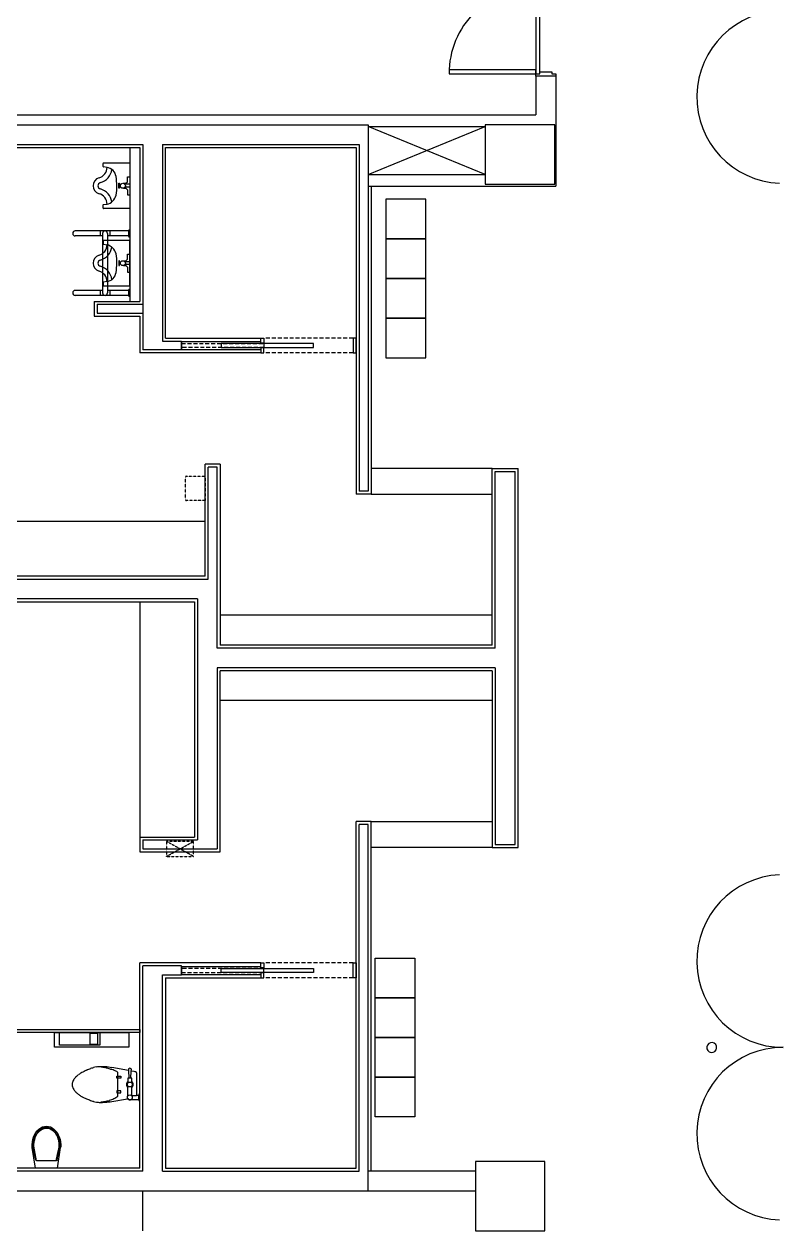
# Model space of a CAD drawing. Header units: millimetres. Extents: x -7718 to 414843, y 91724 to 341395.
# Drawn here: x 126958 to 134560, y 170559 to 182724 of the extents above; entities that cross this region are included whole.
import ezdxf

# ---------------------------------------------------------------- set-up
doc = ezdxf.new("R2010")
doc.units = ezdxf.units.MM
doc.header["$LTSCALE"] = 200
doc.header["$MEASUREMENT"] = 0
doc.linetypes.add('H0', pattern=[0.3, 0.2, -0.1])
doc.linetypes.add('HIDDEN2', pattern=[0.188, 0.125, -0.063])
doc.layers.add('e-plan', color=9, linetype='CONTINUOUS')

msp = doc.modelspace()

# ---------------------------------------------------------------- linework, layer by layer
at = {"layer": 'e-plan'}
for p, q in [((132113, 183974), (132113, 182224)), ((132153, 182244), (132153, 183954)), ((132113, 182264), (131238, 182264)), ((131238, 182264), (131238, 182224)), ((132113, 182224), (132113, 182264)), ((132153, 182224), (132153, 182244)), ((132153, 182244), (132273, 182244)), ((132273, 182244), (132273, 182224)), ((131238, 182224), (132113, 182224)), ((132113, 182199), (132113, 182224)), ((132113, 182224), (132153, 182224)), ((132113, 182199), (132113, 181809)), ((132313, 182199), (132113, 182199)), ((132273, 182224), (132313, 182224)), ((132313, 182224), (132313, 182199)), ((132313, 182199), (132313, 181089)), ((122503, 181809), (132113, 181809)), ((123603, 181709), (130423, 181709)), ((130423, 181709), (130423, 178014)), ((130423, 181690), (131603, 181690)), ((130423, 181209), (131603, 181690)), ((131603, 181209), (130423, 181690)), ((125873, 181509), (128153, 181509)), ((128153, 181509), (128153, 179439)), ((128353, 181509), (128353, 179529)), ((128353, 181509), (130333, 181509)), ((130333, 181509), (130333, 178014)), ((125903, 181479), (128123, 181479)), ((128123, 181479), (128123, 179929)), ((128383, 181479), (130303, 181479)), ((128383, 179559), (128383, 181479)), ((130303, 181479), (130303, 177984)), ((127753, 181289), (127753, 181319)), ((127758, 181324), (128023, 181324)), ((127793, 181279), (127758, 181284)), ((128023, 181324), (128023, 180864)), ((127998, 181134), (127998, 181184)), ((127998, 181184), (128023, 181184)), ((130423, 181209), (131603, 181209)), ((127913, 181069), (127913, 181119)), ((127913, 181119), (127918, 181119)), ((127918, 181069), (127913, 181069)), ((127918, 181119), (127918, 181069)), ((127928, 181104), (127918, 181104)), ((127928, 181084), (127918, 181084)), ((127958, 181119), (127983, 181119)), ((127958, 181069), (127983, 181069)), ((128023, 181109), (127973, 181109)), ((128023, 181079), (127973, 181079)), ((127983, 181119), (127998, 181134)), ((127983, 181069), (127998, 181054)), ((127998, 181054), (127998, 181004)), ((130423, 181089), (132313, 181089)), ((130453, 181089), (130453, 177984)), ((127753, 180869), (127753, 180899)), ((127758, 180904), (127793, 180909)), ((127998, 181004), (128023, 181004)), ((131003, 180959), (130603, 180959)), ((130603, 180959), (130603, 180559)), ((131003, 180559), (131003, 180959)), ((128023, 180864), (127758, 180864)), ((127753, 180539), (127753, 180509)), ((128023, 180544), (127758, 180544)), ((128023, 180084), (128023, 180544)), ((130603, 180559), (131003, 180559)), ((131003, 180559), (130603, 180559)), ((130603, 180559), (130603, 180159)), ((131003, 180159), (131003, 180559)), ((127758, 180504), (127793, 180499)), ((127918, 180339), (127913, 180339)), ((127913, 180339), (127913, 180289)), ((127913, 180289), (127918, 180289)), ((127918, 180289), (127918, 180339)), ((127928, 180324), (127918, 180324)), ((127928, 180304), (127918, 180304)), ((127958, 180339), (127983, 180339)), ((127958, 180289), (127983, 180289)), ((128023, 180329), (127973, 180329)), ((128023, 180299), (127973, 180299)), ((127983, 180339), (127998, 180354)), ((127983, 180289), (127998, 180274)), ((127998, 180354), (127998, 180404)), ((127998, 180404), (128023, 180404)), ((127998, 180274), (127998, 180224)), ((127998, 180224), (128023, 180224)), ((127753, 180119), (127753, 180089)), ((127793, 180129), (127758, 180124)), ((127758, 180084), (128023, 180084)), ((130603, 180159), (131003, 180159)), ((131003, 180159), (130603, 180159)), ((130603, 180159), (130603, 179759)), ((131003, 179759), (131003, 180159)), ((127663, 179929), (128123, 179929)), ((127663, 179929), (127663, 179779)), ((127693, 179899), (128153, 179899)), ((127693, 179899), (127693, 179809)), ((127693, 179809), (128153, 179809)), ((127663, 179779), (128123, 179779)), ((128123, 179779), (128123, 179409)), ((130603, 179759), (131003, 179759)), ((131003, 179759), (130603, 179759)), ((130603, 179759), (130603, 179359)), ((131003, 179359), (131003, 179759)), ((128383, 179559), (129343, 179559)), ((129343, 179559), (129373, 179559)), ((129343, 179509), (129343, 179559)), ((129373, 179559), (129373, 179509)), ((130303, 179559), (130273, 179559)), ((130273, 179559), (130273, 179409)), ((130303, 179409), (130303, 179559)), ((128543, 179439), (128153, 179439)), ((128353, 179529), (128543, 179529)), ((128543, 179529), (128543, 179439)), ((128543, 179444), (128543, 179524)), ((128543, 179524), (129343, 179524)), ((128543, 179444), (129343, 179444)), ((129873, 179504), (128943, 179504)), ((128943, 179504), (128943, 179464)), ((128943, 179464), (129873, 179464)), ((129373, 179509), (129343, 179509)), ((129373, 179459), (129343, 179459)), ((129343, 179459), (129343, 179409)), ((129373, 179409), (129373, 179459)), ((129873, 179464), (129873, 179504)), ((129343, 179409), (128123, 179409)), ((129343, 179409), (129373, 179409)), ((130273, 179409), (130303, 179409)), ((130603, 179359), (131003, 179359)), ((128933, 178289), (128783, 178289)), ((128783, 177159), (128783, 178289)), ((128813, 177129), (128813, 178259)), ((128903, 178259), (128813, 178259)), ((128903, 176434), (128903, 178259)), ((128933, 178289), (128933, 176464)), ((131673, 178244), (130453, 178244)), ((131673, 176464), (131673, 178244)), ((131673, 178244), (131933, 178244)), ((131933, 174424), (131933, 178244)), ((131703, 176434), (131703, 178214)), ((131703, 178214), (131903, 178214)), ((131903, 174454), (131903, 178214)), ((130453, 177984), (130303, 177984)), ((130423, 178014), (130333, 178014)), ((130453, 177984), (131673, 177984)), ((125293, 177129), (128813, 177129)), ((128783, 177159), (125323, 177159)), ((128703, 176929), (126013, 176929)), ((126043, 176899), (128673, 176899)), ((128673, 176899), (128673, 174529)), ((128703, 176929), (128703, 174499)), ((131703, 176434), (128903, 176434)), ((131673, 176464), (128933, 176464)), ((131703, 176234), (128903, 176234)), ((128903, 176234), (128903, 174409)), ((131673, 176204), (128933, 176204)), ((128933, 174379), (128933, 176204)), ((131673, 176204), (131673, 174424)), ((131703, 176234), (131703, 174454)), ((130453, 174684), (130303, 174684)), ((130303, 171189), (130303, 174684)), ((130333, 171159), (130333, 174654)), ((130423, 174654), (130333, 174654)), ((130423, 170959), (130423, 174654)), ((130453, 171159), (130453, 174684)), ((130453, 174684), (131673, 174684)), ((128123, 174529), (128673, 174529)), ((128123, 174529), (128123, 174379)), ((128153, 174499), (128703, 174499)), ((128153, 174499), (128153, 174409)), ((131703, 174454), (131903, 174454)), ((128123, 174379), (128933, 174379)), ((128153, 174409), (128903, 174409)), ((131673, 174424), (130453, 174424)), ((131673, 174424), (131933, 174424)), ((128123, 171189), (128123, 173259)), ((129343, 173259), (128123, 173259)), ((129343, 173259), (129373, 173259)), ((129343, 173209), (129343, 173259)), ((129373, 173259), (129373, 173209)), ((130273, 173259), (130303, 173259)), ((130273, 173109), (130273, 173259)), ((130303, 173259), (130303, 173109)), ((130493, 172909), (130493, 173309)), ((130493, 173309), (130893, 173309)), ((130893, 173309), (130893, 172909)), ((128153, 171159), (128153, 173229)), ((128543, 173229), (128153, 173229)), ((128353, 171159), (128353, 173139)), ((128353, 173139), (128543, 173139)), ((128383, 173109), (128383, 171189)), ((128383, 173109), (129343, 173109)), ((128543, 173139), (128543, 173229)), ((128543, 173224), (129343, 173224)), ((128543, 173224), (128543, 173144)), ((128543, 173144), (129343, 173144)), ((128943, 173164), (128943, 173204)), ((128943, 173204), (129873, 173204)), ((129873, 173164), (128943, 173164)), ((129373, 173209), (129343, 173209)), ((129373, 173159), (129343, 173159)), ((129343, 173159), (129343, 173109)), ((129343, 173109), (129373, 173109)), ((129373, 173109), (129373, 173159)), ((129873, 173204), (129873, 173164)), ((130303, 173109), (130273, 173109)), ((130493, 172509), (130493, 172909)), ((130493, 172909), (130893, 172909)), ((130893, 172909), (130493, 172909)), ((130893, 172909), (130893, 172509)), ((126883, 172589), (128123, 172589)), ((128123, 172559), (126883, 172559)), ((127263, 172409), (127263, 172559)), ((127263, 172559), (128013, 172559)), ((127313, 172432), (127313, 172559)), ((127313, 172559), (127719, 172559)), ((127619, 172549), (127619, 172442)), ((127699, 172549), (127619, 172549)), ((127699, 172442), (127699, 172549)), ((127719, 172559), (127719, 172432)), ((128013, 172559), (128013, 172409)), ((128123, 172589), (128123, 172559)), ((130493, 172109), (130493, 172509)), ((130493, 172509), (130893, 172509)), ((130893, 172509), (130493, 172509)), ((130893, 172509), (130893, 172109)), ((128013, 172409), (127263, 172409)), ((127719, 172432), (127313, 172432)), ((127619, 172442), (127699, 172442)), ((128008, 172174), (127843, 172204)), ((127903, 172034), (127903, 172149)), ((128008, 172184), (128008, 172174)), ((128008, 172174), (128013, 172099)), ((128033, 172099), (128037, 172169)), ((128037, 172169), (128038, 172184)), ((128068, 172164), (128037, 172169)), ((127893, 172099), (127893, 172119)), ((127893, 172119), (127933, 172119)), ((127933, 172099), (127893, 172099)), ((127903, 171919), (127903, 172034)), ((127933, 172119), (127933, 172099)), ((128043, 172099), (128003, 172099)), ((128003, 172099), (128003, 172049)), ((128003, 171919), (128003, 172019)), ((128043, 172049), (128043, 172099)), ((128043, 171919), (128043, 172019)), ((128093, 172034), (128093, 172109)), ((128093, 171959), (128093, 172034)), ((130493, 171709), (130493, 172109)), ((130493, 172109), (130893, 172109)), ((130893, 172109), (130493, 172109)), ((130893, 172109), (130893, 171709)), ((127843, 171864), (128001, 171891)), ((127933, 171969), (127893, 171969)), ((127893, 171969), (127893, 171949)), ((127893, 171949), (127933, 171949)), ((127933, 171949), (127933, 171969)), ((128038, 171924), (128091, 171924)), ((128113, 171924), (128091, 171924)), ((128123, 171939), (128113, 171934)), ((128113, 171934), (128113, 171924)), ((128113, 171884), (128113, 171924)), ((128123, 171869), (128123, 171939)), ((128038, 171884), (128113, 171884)), ((128113, 171884), (128113, 171874)), ((128113, 171874), (128123, 171869)), ((130893, 171709), (130493, 171709)), ((127073, 171189), (127039, 171400, 0)), ((127075, 171275), (127054, 171375, 0)), ((127084, 171266), (127061, 171377, 0)), ((127281, 171266, 0), (127304, 171377, 0)), ((127290, 171275, 0), (127311, 171375, 0)), ((127293, 171189), (127326, 171400, 0)), ((128123, 171189), (121483, 171189)), ((127293, 171189), (127073, 171189)), ((127280, 171266, 0), (127085, 171266)), ((128383, 171189), (130303, 171189)), ((128153, 171159), (124003, 171159)), ((128353, 171159), (130333, 171159)), ((131503, 171159), (130423, 171159)), ((130423, 170959), (124003, 170959)), ((128153, 170559), (128153, 170959)), ((131503, 170959), (130423, 170959))]:
    msp.add_line(p, q, dxfattribs=at)
at = {"layer": 'e-plan', "ltscale": 0.5}
for p, q in [((132303, 181709), (131603, 181709)), ((131603, 181709), (131603, 181109)), ((132303, 181109), (132303, 181709)), ((131603, 181109), (132303, 181109))]:
    msp.add_line(p, q, dxfattribs=at)
at = {"layer": 'e-plan', "ltscale": 400}
for p, q in [((128023, 181479), (128023, 179929)), ((128010, 180639), (127473, 180639)), ((127748, 180589), (127473, 180589)), ((127723, 180639), (127723, 180589)), ((127748, 180614), (127748, 180014)), ((127798, 180614), (127798, 180014)), ((128010, 180589), (127798, 180589)), ((127823, 180639), (127823, 180589)), ((128010, 180639), (128010, 180589)), ((127748, 180039), (127473, 180039)), ((128010, 179989), (127473, 179989)), ((127723, 180039), (127723, 179989)), ((128010, 180039), (127798, 180039)), ((127823, 180039), (127823, 179989)), ((128010, 180039), (128010, 179989)), ((128783, 177709), (125323, 177709)), ((128123, 176899), (128123, 174529)), ((131673, 176764), (128933, 176764)), ((131673, 175904), (128933, 175904))]:
    msp.add_line(p, q, dxfattribs=at)
at = {"layer": 'e-plan', "linetype": 'H0'}
for p, q in [((130273, 179559), (129373, 179559)), ((128543, 179504), (129373, 179504)), ((128543, 179464), (128543, 179504)), ((129373, 179464), (128543, 179464)), ((129373, 179504), (129373, 179464)), ((130273, 179409), (129373, 179409)), ((130273, 173259), (129373, 173259)), ((129373, 173204), (128543, 173204)), ((128543, 173204), (128543, 173164)), ((128543, 173164), (129373, 173164)), ((129373, 173164), (129373, 173204)), ((130273, 173109), (129373, 173109))]:
    msp.add_line(p, q, dxfattribs=at)
at = {"layer": 'e-plan', "linetype": 'HIDDEN2', "ltscale": 0.005}
for p, q in [((128583, 177930), (128583, 178157)), ((128593, 178167), (128783, 178167)), ((128783, 178167), (128783, 177920)), ((128783, 177920), (128593, 177920)), ((128393, 174484), (128393, 174334)), ((128663, 174484), (128393, 174484)), ((128663, 174334), (128663, 174484)), ((128393, 174334), (128663, 174334))]:
    msp.add_line(p, q, dxfattribs=at)
at = {"layer": 'e-plan', "linetype": 'HIDDEN2', "ltscale": 0.02}
for p, q in [((128393, 174334), (128663, 174484)), ((128663, 174334), (128393, 174484))]:
    msp.add_line(p, q, dxfattribs=at)
at = {"layer": 'e-plan'}
msp.add_lwpolyline([(132203, 171259), (131503, 171259), (131503, 170559), (132203, 170559), (132203, 171259)], dxfattribs=at)
for centre in [(127953, 181094), (127953, 180314), (128023, 172034), (128023, 171904)]:
    msp.add_circle(centre, 25, dxfattribs=at)
for centre, radius, start, end in [((132113, 182224), 875, 89.9998, 180), ((134603, 181989), 870, 89.9957, 267.6983), ((127684, 181279), 109, 285.3921, 0), ((127684, 181279), 159, 285.3921, 352.7797), ((127758, 181319), 5, 90, 180), ((127758, 181289), 5, 180, 270), ((127777, 181172), 108, 8.077, 81.8699), ((127735, 181094), 83, 105.3921, 254.6079), ((126943, 181054), 951, 2.4153, 8.077), ((127735, 181094), 33, 105.3921, 254.6079), ((127684, 180909), 159, 8.3981, 74.6079), ((127541, 181079), 352, 347.0924, 2.4153), ((127684, 180909), 109, 0, 74.6079), ((127758, 180898), 5.89, 98.1301, 171.8699), ((127765, 181027), 122, 282.9607, 347.0924), ((127758, 180869), 5, 180, 270), ((127758, 180539), 5, 90, 180), ((127684, 180499), 109, 285.3921, 0), ((127684, 180499), 159, 285.3921, 351.6019), ((127758, 180509), 5.89, 188.1301, 261.8699), ((127765, 180380), 122, 12.9076, 77.0393), ((127541, 180328), 352, 357.5847, 12.9076), ((127735, 180314), 83, 105.3921, 254.6079), ((127735, 180314), 33, 105.3921, 254.6079), ((126943, 180354), 951, 351.923, 357.5847), ((127684, 180129), 109, 0, 74.6079), ((127684, 180129), 159, 7.2203, 74.6079), ((127777, 180235), 108, 278.1301, 351.923), ((127758, 180119), 5, 90, 180), ((127758, 180089), 5, 180, 270), ((134603, 173278), 870, 92.3017, 270.0043), ((134603, 171539), 870, 89.9957, 267.6983), ((133884, 172407), 50, 60, 240), ((133884, 172407), 50, 240, 60), ((127671, 171916), 273, 126.8699, 135.2192), ((127638, 171961), 217, 117.5073, 126.8699), ((127947, 171367), 887, 113.9625, 117.5073), ((127815, 171663), 562, 109.5108, 113.9625), ((127964, 171245), 1007, 108.4349, 109.5108), ((127790, 171767), 456, 106.8361, 108.4349), ((127719, 172000), 213, 98.7462, 106.8361), ((127733, 171910), 304, 91.9723, 98.7462), ((127738, 171772), 441, 85.2364, 91.9723), ((127715, 171966), 244, 76.4166, 85.6013), ((127578, 171399), 828, 74.0546, 76.4166), ((127710, 171440), 775, 80.1534, 85.2364), ((127513, 171172), 1064, 71.9714, 74.0546), ((127668, 171648), 564, 69.444, 71.9714), ((127764, 171903), 291, 65.9278, 69.444), ((127860, 172119), 54.8, 45, 65.9278), ((127890, 172149), 12.3, 0, 45), ((128023, 172184), 15, 356.6335, 183.3665), ((128022, 171917), 251, 75.9638, 79.6403), ((128078, 172141), 20, 62.9263, 75.9638), ((128085, 172154), 5.01, 5.7106, 62.9263), ((127630, 172109), 463, 0, 5.7106), ((127530, 172034), 87.7, 170.5377, 180), ((127530, 172034), 87.7, 180, 189.4623), ((127550, 172030), 108, 162.0099, 170.5377), ((127550, 172037), 108, 189.4623, 197.9901), ((127526, 172038), 82.6, 146.3099, 162.0099), ((127595, 171992), 165, 135.2192, 146.3099), ((128023, 172034), 35, 124.8499, 235.1501), ((128023, 172034), 35, 304.8499, 55.1501), ((127526, 172029), 82.6, 197.9901, 213.6901), ((127595, 172075), 165, 213.6901, 224.7808), ((127671, 172151), 273, 224.7808, 233.1301), ((127638, 172106), 217, 233.1301, 242.4927), ((127947, 172700), 887, 242.4927, 246.0375), ((127725, 172163), 303, 292.8053, 296.5651), ((127648, 172317), 475, 296.5651, 299.5675), ((127797, 172055), 174, 299.5675, 306.8699), ((127899, 171919), 3.54, 306.8699, 0), ((128023, 171904), 25, 208.9372, 306.8699), ((127630, 171959), 463, 355.6617, 360), ((127815, 172404), 562, 246.0375, 250.4892), ((127964, 172823), 1007, 250.4892, 251.5651), ((127790, 172300), 456, 251.5651, 253.1639), ((127719, 172067), 213, 253.1639, 261.2538), ((127733, 172157), 304, 261.2538, 268.0277), ((127738, 172295), 441, 268.0277, 274.7636), ((127704, 172194), 337, 274.3987, 281.6565), ((127652, 172450), 599, 281.6565, 285.9454), ((127710, 172627), 775, 274.7636, 279.8466), ((127752, 172100), 234, 285.9454, 292.8053)]:
    msp.add_arc(centre, radius, start, end, dxfattribs=at)
at = {"layer": 'e-plan', "ltscale": 400}
for centre, radius, start, end in [((128023, 180639), 12.5, 90, 180), ((127473, 180614), 25, 90, 270), ((127773, 180614), 25, 0, 180), ((128023, 180589), 12.5, 180, 270), ((128023, 180039), 12.5, 90, 180), ((127473, 180014), 25, 90, 270), ((127773, 180014), 25, 180, 0), ((128023, 179989), 12.5, 180, 270)]:
    msp.add_arc(centre, radius, start, end, dxfattribs=at)
at = {"layer": 'e-plan', "linetype": 'HIDDEN2', "ltscale": 0.005}
for centre, start, end in [((128593, 178157), 90, 180), ((128593, 177930), 180, 270)]:
    msp.add_arc(centre, 10, start, end, dxfattribs=at)
at = {"layer": 'e-plan', "extrusion": (-7.1127e-12, -1.45089e-11, -1)}
msp.add_ellipse((127183, 171419, 0), major_axis=(0, 194, 0), ratio=0.742281, start_param=4.618138, end_param=7.948233, dxfattribs=at)
at = {"layer": 'e-plan', "extrusion": (-7.11269e-12, -1.45089e-11, -1)}
msp.add_ellipse((127085, 171277), major_axis=(7.64, 7.64), ratio=1, start_param=2.356196, end_param=3.721828, dxfattribs=at)
at = {"layer": 'e-plan', "extrusion": (-7.11266e-12, -1.45089e-11, -1)}
msp.add_ellipse((127280, 171277, 0), major_axis=(-7.64, 7.64), ratio=1, start_param=2.560991, end_param=3.926993, dxfattribs=at)
at = {"layer": 'e-plan'}
for points, knots in [([(127054, 171375, 0), (127049, 171407, 0), (127049, 171413, 0), (127049, 171430, 0), (127050, 171441, 0), (127053, 171463, 0), (127055, 171473, 0), (127060, 171493, 0), (127064, 171503, 0), (127072, 171522, 0), (127077, 171531, 0), (127087, 171547, 0), (127093, 171554, 0), (127105, 171568, 0), (127111, 171574, 0), (127125, 171584, 0), (127132, 171589, 0), (127146, 171595, 0), (127154, 171598, 0), (127169, 171601, 0), (127176, 171602, 0), (127192, 171602, 0), (127199, 171601, 0), (127214, 171597, 0), (127222, 171594, 0), (127236, 171587, 0), (127243, 171582, 0), (127256, 171572, 0), (127263, 171565, 0), (127275, 171552, 0), (127280, 171544, 0), (127290, 171527, 0), (127295, 171518, 0), (127303, 171499, 0), (127306, 171489, 0), (127311, 171469, 0), (127313, 171458, 0), (127316, 171437, 0), (127316, 171426, 0), (127316, 171410, 0), (127316, 171406, 0), (127311, 171375, 0)], [1.476545, 1.476545, 1.476545, 1.476545, 1.575986, 1.575986, 1.751248, 1.751248, 1.92651, 1.92651, 2.101771, 2.101771, 2.277033, 2.277033, 2.452294, 2.452294, 2.627556, 2.627556, 2.802817, 2.802817, 2.978079, 2.978079, 3.15334, 3.15334, 3.328602, 3.328602, 3.503864, 3.503864, 3.679125, 3.679125, 3.854387, 3.854387, 4.029648, 4.029648, 4.20491, 4.20491, 4.380171, 4.380171, 4.555433, 4.555433, 4.730694, 4.730694, 4.80664, 4.80664, 4.80664, 4.80664]), ([(127061, 171376, 0), (127060, 171382, 0), (127059, 171388, 0), (127058, 171398, 0), (127057, 171403, 0), (127057, 171409, 0), (127057, 171411, 0), (127056, 171414, 0), (127056, 171415, 0), (127056, 171417, 0), (127056, 171418, 0), (127056, 171420, 0), (127056, 171421, 0), (127056, 171423, 0), (127056, 171424, 0), (127056, 171426, 0), (127056, 171428, 0), (127057, 171433, 0), (127057, 171437, 0), (127058, 171447, 0), (127059, 171454, 0), (127061, 171467, 0), (127063, 171474, 0), (127067, 171490, 0), (127070, 171499, 0), (127078, 171517, 0), (127082, 171525, 0), (127091, 171541, 0), (127097, 171548, 0), (127108, 171561, 0), (127114, 171567, 0), (127126, 171576, 0), (127133, 171581, 0), (127146, 171587, 0), (127153, 171590, 0), (127168, 171594, 0), (127178, 171595, 0), (127196, 171594, 0), (127205, 171593, 0), (127219, 171587, 0), (127225, 171585, 0), (127236, 171579, 0), (127241, 171575, 0), (127252, 171566, 0), (127257, 171561, 0), (127268, 171549, 0), (127273, 171542, 0), (127282, 171528, 0), (127286, 171520, 0), (127293, 171504, 0), (127296, 171495, 0), (127302, 171477, 0), (127304, 171468, 0), (127307, 171449, 0), (127308, 171440, 0), (127309, 171429, 0), (127309, 171428, 0), (127309, 171426, 0), (127309, 171424, 0), (127309, 171422, 0), (127309, 171421, 0), (127309, 171419, 0), (127309, 171418, 0), (127309, 171417, 0), (127309, 171416, 0), (127309, 171415, 0), (127309, 171415, 0), (127309, 171414, 0), (127309, 171414, 0), (127309, 171413, 0), (127309, 171412, 0), (127309, 171410, 0), (127309, 171409, 0), (127308, 171406, 0), (127308, 171405, 0), (127307, 171399, 0), (127307, 171393, 0), (127305, 171382, 0), (127305, 171379, 0), (127304, 171376, 0)], [1.476545, 1.476545, 1.476545, 1.476545, 1.495339, 1.495339, 1.522158, 1.522158, 1.539937, 1.539937, 1.557715, 1.557715, 1.575493, 1.575493, 1.589782, 1.589782, 1.604072, 1.604072, 1.632651, 1.632651, 1.68981, 1.68981, 1.804127, 1.804127, 1.918445, 1.918445, 2.090235, 2.090235, 2.262025, 2.262025, 2.433815, 2.433815, 2.605605, 2.605605, 2.777395, 2.777395, 2.949185, 2.949185, 3.175204, 3.175204, 3.401222, 3.401222, 3.542853, 3.542853, 3.690218, 3.690218, 3.845265, 3.845265, 4.005974, 4.005974, 4.166683, 4.166683, 4.327391, 4.327391, 4.4881, 4.4881, 4.648809, 4.648809, 4.662269, 4.662269, 4.689188, 4.689188, 4.704843, 4.704843, 4.719273, 4.719273, 4.727351, 4.727351, 4.734116, 4.734116, 4.740882, 4.740882, 4.752111, 4.752111, 4.76334, 4.76334, 4.774569, 4.774569, 4.799343, 4.799343, 4.80664, 4.80664, 4.80664, 4.80664])]:
    msp.add_open_spline(points, degree=3, knots=knots, dxfattribs=at)

doc.saveas('drawing.dxf')
